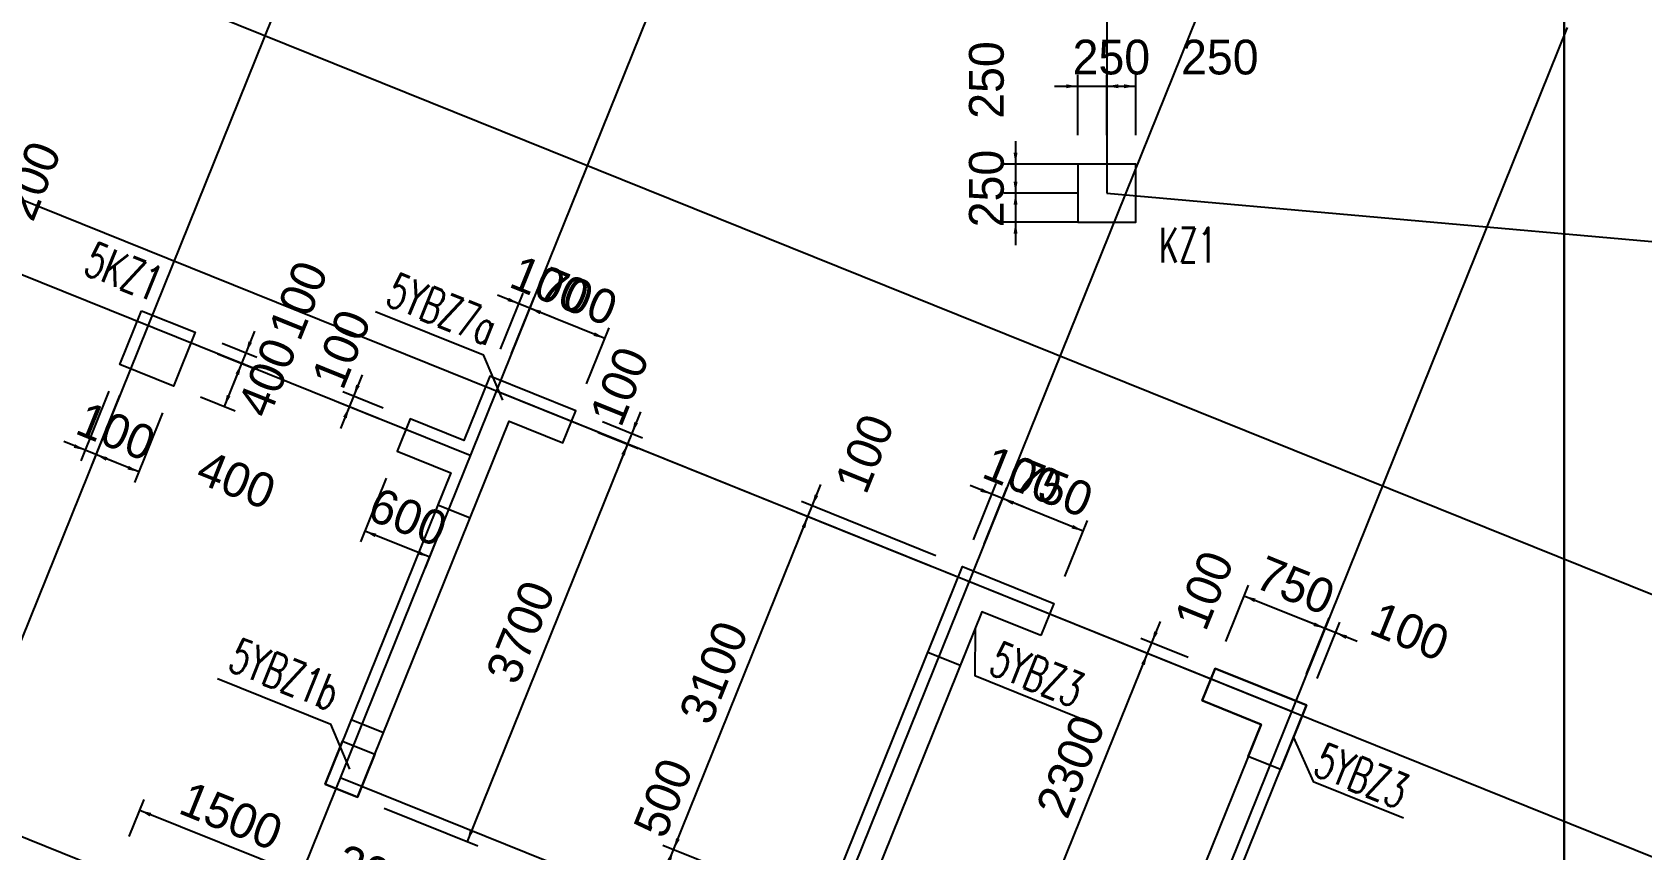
# Model space of a CAD drawing. Extents: x 387171 to 699106, y 11966 to 245688.
# Drawn here: x 553783 to 567677, y 78418 to 85479 of the extents above; entities that cross this region are included whole.
import ezdxf

# ---------------------------------------------------------------- set-up
doc = ezdxf.new("R2010")
doc.units = 0
doc.header["$LTSCALE"] = 100
doc.header["$MEASUREMENT"] = 0
doc.linetypes.add('DASHED', pattern=[19.05, 12.7, -6.35])
for name, color, linetype in [('b边缘构件', 235, 'Continuous'), ('COLU', 7, 'Continuous'), ('colu-主楼', 7, 'Continuous'), ('COLU_DASH', 9, 'DASHED'), ('DIM', 3, 'Continuous'), ('DOTE', 253, 'Continuous'), ('h后浇带(新)', 1, 'Continuous'), ('NUM', 7, 'Continuous'), ('wall-主楼', 2, 'Continuous'), ('Y阴影', 254, 'Continuous'), ('小尺寸', 4, 'Continuous'), ('边缘构件标注', 1, 'Continuous')]:
    doc.layers.add(name, color=color, linetype=linetype)
doc.styles.get("Standard").update_dxf_attribs({"font": 'standard'})
doc.styles.add('tk', font='tk')
doc.dimstyles.get("Standard").update_dxf_attribs({"dimtxt": 300, "dimasz": 100, "dimexe": 100, "dimexo": 250, "dimgap": 100, "dimtad": 0, "dimtoh": 1, "dimdec": 0, "dimdsep": 46, "dimcen": 0.09, "dimclrt": 7, "dimadec": 0, "dimazin": 0, "dimtfac": 1, "dimtdec": 4, "dimtofl": 0, "dimtmove": 0, "dimatfit": 3, "dimfxl": 1, "dimtolj": 1, "dimtzin": 0, "dimarcsym": 0})

# ---------------------------------------------------------------- blocks, each defined once
blk = doc.blocks.new('*D2796')
at = {"layer": '小尺寸', "color": 0, "linetype": 'ByBlock', "lineweight": -2}
for p, q in [((555703, 82896), (555516, 82432)), ((555384, 82701), (555684, 82580)), ((555422, 82794), (555721, 82673))]:
    blk.add_line(p, q, dxfattribs=at)
for points in [[(555628, 82710), (555650, 82809), (555681, 82797)], [(555591, 82618), (555569, 82519), (555538, 82531)]]:
    blk.add_solid(points, dxfattribs=at)
at = {"layer": '小尺寸', "color": 7, "linetype": 'Continuous', "lineweight": -2, "insert": (556081, 83164), "char_height": 300, "width": 476.67, "attachment_point": 5, "rotation": 68.0454, "style": 'tk'}
blk.add_mtext('100', dxfattribs=at)
blk = doc.blocks.new('*D3706')
at = {"layer": '小尺寸', "color": 0, "linetype": 'ByBlock', "lineweight": -2}
for p, q in [((555384, 82701), (555684, 82580)), ((555591, 82618), (555441, 82247)), ((555235, 82330), (555534, 82209))]:
    blk.add_line(p, q, dxfattribs=at)
for points in [[(555591, 82618), (555569, 82519), (555538, 82531)], [(555441, 82247), (555463, 82346), (555494, 82333)]]:
    blk.add_solid(points, dxfattribs=at)
at = {"layer": '小尺寸', "color": 7, "linetype": 'Continuous', "lineweight": -2, "insert": (555812, 82497), "char_height": 300, "width": 576.67, "attachment_point": 5, "rotation": 68.0454, "style": 'tk'}
blk.add_mtext('400', dxfattribs=at)
blk = doc.blocks.new('*D293')
at = {"layer": '小尺寸', "color": 0, "linetype": 'ByBlock', "lineweight": -2}
for p, q in [((554538, 82341), (554295, 81738)), ((554909, 82191), (554666, 81589)), ((554704, 81681), (554333, 81831))]:
    blk.add_line(p, q, dxfattribs=at)
for points in [[(554333, 81831), (554432, 81809), (554419, 81778)], [(554704, 81681), (554605, 81703), (554617, 81734)]]:
    blk.add_solid(points, dxfattribs=at)
at = {"layer": '小尺寸', "color": 7, "linetype": 'Continuous', "lineweight": -2, "insert": (555545, 81612), "char_height": 300, "width": 576.67, "attachment_point": 5, "rotation": 338.0454, "style": 'tk'}
blk.add_mtext('400', dxfattribs=at)
blk = doc.blocks.new('*D4640')
at = {"layer": '小尺寸', "color": 0, "linetype": 'ByBlock', "lineweight": -2}
for p, q in [((554446, 82378), (554203, 81776)), ((554538, 82341), (554295, 81738)), ((554518, 81756), (554055, 81943))]:
    blk.add_line(p, q, dxfattribs=at)
for points in [[(554240, 81868), (554141, 81890), (554153, 81921)], [(554333, 81831), (554432, 81809), (554419, 81778)]]:
    blk.add_solid(points, dxfattribs=at)
at = {"layer": '小尺寸', "color": 7, "linetype": 'Continuous', "lineweight": -2, "insert": (554506, 82030), "char_height": 300, "width": 476.67, "attachment_point": 5, "rotation": 338.0454, "style": 'tk'}
blk.add_mtext('100', dxfattribs=at)
blk = doc.blocks.new('*D676')
at = {"layer": '小尺寸', "color": 0, "linetype": 'ByBlock', "lineweight": -2}
for p, q in [((559132, 77956), (559319, 78419)), ((559829, 78214), (559226, 78457)), ((559642, 77750), (559039, 77993))]:
    blk.add_line(p, q, dxfattribs=at)
for points in [[(559319, 78419), (559297, 78320), (559266, 78333)], [(559132, 77956), (559154, 78055), (559185, 78042)]]:
    blk.add_solid(points, dxfattribs=at)
at = {"layer": '小尺寸', "color": 7, "linetype": 'Continuous', "lineweight": -2, "insert": (559230, 78868), "char_height": 300, "width": 566.67, "attachment_point": 5, "rotation": 68.0454, "style": 'tk'}
blk.add_mtext('500', dxfattribs=at)
blk = doc.blocks.new('*D332')
at = {"layer": '小尺寸', "color": 0, "linetype": 'ByBlock', "lineweight": -2}
for p, q in [((560403, 81109), (560590, 81573)), ((561582, 80957), (560422, 81425)), ((561544, 80865), (560385, 81332))]:
    blk.add_line(p, q, dxfattribs=at)
for points in [[(560515, 81387), (560537, 81486), (560568, 81474)], [(560478, 81295), (560456, 81196), (560425, 81208)]]:
    blk.add_solid(points, dxfattribs=at)
at = {"layer": '小尺寸', "color": 7, "linetype": 'Continuous', "lineweight": -2, "insert": (560968, 81841), "char_height": 300, "width": 476.67, "attachment_point": 5, "rotation": 68.0454, "style": 'tk'}
blk.add_mtext('100', dxfattribs=at)
blk = doc.blocks.new('*D3484')
at = {"layer": '小尺寸', "color": 0, "linetype": 'ByBlock', "lineweight": -2}
for p, q in [((563334, 79928), (563521, 80391)), ((563761, 80079), (563353, 80243)), ((563724, 79986), (563316, 80150))]:
    blk.add_line(p, q, dxfattribs=at)
for points in [[(563446, 80206), (563468, 80305), (563499, 80292)], [(563409, 80113), (563387, 80014), (563356, 80027)]]:
    blk.add_solid(points, dxfattribs=at)
at = {"layer": '小尺寸', "color": 7, "linetype": 'Continuous', "lineweight": -2, "insert": (563899, 80660), "char_height": 300, "width": 476.67, "attachment_point": 5, "rotation": 68.0454, "style": 'tk'}
blk.add_mtext('100', dxfattribs=at)
blk = doc.blocks.new('*D262')
at = {"layer": '小尺寸', "color": 0, "linetype": 'ByBlock', "lineweight": -2}
for p, q in [((562549, 77980), (563409, 80113)), ((563724, 79986), (563316, 80150)), ((563374, 77647), (562456, 78017))]:
    blk.add_line(p, q, dxfattribs=at)
for points in [[(563409, 80113), (563387, 80014), (563356, 80027)], [(562549, 77980), (562571, 78079), (562602, 78066)]]:
    blk.add_solid(points, dxfattribs=at)
at = {"layer": '小尺寸', "color": 7, "linetype": 'Continuous', "lineweight": -2, "insert": (562747, 79140), "char_height": 300, "width": 780, "attachment_point": 5, "rotation": 68.0454, "style": 'tk'}
blk.add_mtext('2300', dxfattribs=at)
blk = doc.blocks.new('*D4761')
at = {"layer": '小尺寸', "color": 0, "linetype": 'ByBlock', "lineweight": -2}
for p, q in [((565219, 80217), (564755, 80404)), ((564782, 79937), (564978, 80422)), ((564875, 79899), (565071, 80385))]:
    blk.add_line(p, q, dxfattribs=at)
for points in [[(564941, 80330), (564842, 80351), (564854, 80382)], [(565033, 80292), (565132, 80270), (565120, 80239)]]:
    blk.add_solid(points, dxfattribs=at)
at = {"layer": '小尺寸', "color": 7, "linetype": 'Continuous', "lineweight": -2, "insert": (565674, 80303), "char_height": 300, "width": 476.67, "attachment_point": 5, "rotation": 338.0454, "style": 'tk'}
blk.add_mtext('100', dxfattribs=at)
blk = doc.blocks.new('*D1068')
at = {"layer": '小尺寸', "color": 0, "linetype": 'ByBlock', "lineweight": -2}
for p, q in [((564087, 80217), (564282, 80703)), ((564941, 80330), (564245, 80610)), ((564782, 79937), (564978, 80422))]:
    blk.add_line(p, q, dxfattribs=at)
for points in [[(564245, 80610), (564344, 80588), (564332, 80557)], [(564941, 80330), (564842, 80351), (564854, 80382)]]:
    blk.add_solid(points, dxfattribs=at)
at = {"layer": '小尺寸', "color": 7, "linetype": 'Continuous', "lineweight": -2, "insert": (564686, 80702), "char_height": 300, "width": 566.67, "attachment_point": 5, "rotation": 338.0454, "style": 'tk'}
blk.add_mtext('750', dxfattribs=at)
blk = doc.blocks.new('*D815')
at = {"layer": '小尺寸', "color": 0, "linetype": 'ByBlock', "lineweight": -2}
for p, q in [((562000, 81058), (562196, 81544)), ((562854, 81171), (562158, 81451)), ((562696, 80778), (562891, 81263))]:
    blk.add_line(p, q, dxfattribs=at)
for points in [[(562158, 81451), (562257, 81429), (562245, 81398)], [(562854, 81171), (562755, 81193), (562767, 81224)]]:
    blk.add_solid(points, dxfattribs=at)
at = {"layer": '小尺寸', "color": 7, "linetype": 'Continuous', "lineweight": -2, "insert": (562600, 81543), "char_height": 300, "width": 566.67, "attachment_point": 5, "rotation": 338.0454, "style": 'tk'}
blk.add_mtext('750', dxfattribs=at)
blk = doc.blocks.new('*D1595')
at = {"layer": '小尺寸', "color": 0, "linetype": 'ByBlock', "lineweight": -2}
for p, q in [((562344, 81376), (561880, 81563)), ((561907, 81096), (562103, 81581)), ((562000, 81058), (562196, 81544))]:
    blk.add_line(p, q, dxfattribs=at)
for points in [[(562066, 81489), (561967, 81510), (561979, 81541)], [(562158, 81451), (562257, 81429), (562245, 81398)]]:
    blk.add_solid(points, dxfattribs=at)
at = {"layer": '小尺寸', "color": 7, "linetype": 'Continuous', "lineweight": -2, "insert": (562332, 81651), "char_height": 300, "width": 476.67, "attachment_point": 5, "rotation": 338.0454, "style": 'tk'}
blk.add_mtext('100', dxfattribs=at)
blk = doc.blocks.new('*D3365')
at = {"layer": '小尺寸', "color": 0, "linetype": 'ByBlock', "lineweight": -2}
for p, q in [((559319, 78419), (560478, 81295)), ((560988, 81089), (560385, 81332)), ((559829, 78214), (559226, 78457))]:
    blk.add_line(p, q, dxfattribs=at)
for points in [[(560478, 81295), (560456, 81196), (560425, 81208)], [(559319, 78419), (559341, 78518), (559372, 78506)]]:
    blk.add_solid(points, dxfattribs=at)
at = {"layer": '小尺寸', "color": 7, "linetype": 'Continuous', "lineweight": -2, "insert": (559666, 79950), "char_height": 300, "width": 775, "attachment_point": 5, "rotation": 68.0454, "style": 'tk'}
blk.add_mtext('3100', dxfattribs=at)
blk = doc.blocks.new('*D1237')
at = {"layer": '小尺寸', "color": 0, "linetype": 'ByBlock', "lineweight": -2}
for p, q in [((556839, 81629), (556617, 81078)), ((557393, 81399), (557174, 80854)), ((557211, 80947), (556654, 81171))]:
    blk.add_line(p, q, dxfattribs=at)
for points in [[(556654, 81171), (556753, 81149), (556741, 81118)], [(557211, 80947), (557112, 80969), (557124, 81000)]]:
    blk.add_solid(points, dxfattribs=at)
at = {"layer": '小尺寸', "color": 7, "linetype": 'Continuous', "lineweight": -2, "insert": (557026, 81291), "char_height": 300, "width": 556.67, "attachment_point": 5, "rotation": 338.0454, "style": 'tk'}
blk.add_mtext('600', dxfattribs=at)
blk = doc.blocks.new('*D2131')
at = {"layer": '小尺寸', "color": 0, "linetype": 'ByBlock', "lineweight": -2}
for p, q in [((557919, 82703), (558115, 83189)), ((558727, 82834), (558077, 83096)), ((558568, 82442), (558764, 82927))]:
    blk.add_line(p, q, dxfattribs=at)
for points in [[(558077, 83096), (558176, 83074), (558164, 83043)], [(558727, 82834), (558628, 82856), (558640, 82887)]]:
    blk.add_solid(points, dxfattribs=at)
at = {"layer": '小尺寸', "color": 7, "linetype": 'Continuous', "lineweight": -2, "insert": (558495, 83197), "char_height": 300, "width": 566.67, "attachment_point": 5, "rotation": 338.0454, "style": 'tk'}
blk.add_mtext('700', dxfattribs=at)
blk = doc.blocks.new('*D1758')
at = {"layer": '小尺寸', "color": 0, "linetype": 'ByBlock', "lineweight": -2}
for p, q in [((557826, 82741), (558022, 83226)), ((558263, 83021), (557799, 83208)), ((557919, 82703), (558115, 83189))]:
    blk.add_line(p, q, dxfattribs=at)
for points in [[(557985, 83134), (557886, 83156), (557898, 83186)], [(558077, 83096), (558176, 83074), (558164, 83043)]]:
    blk.add_solid(points, dxfattribs=at)
at = {"layer": '小尺寸', "color": 7, "linetype": 'Continuous', "lineweight": -2, "insert": (558251, 83296), "char_height": 300, "width": 476.67, "attachment_point": 5, "rotation": 338.0454, "style": 'tk'}
blk.add_mtext('100', dxfattribs=at)
blk = doc.blocks.new('*D2676')
at = {"layer": '小尺寸', "color": 0, "linetype": 'ByBlock', "lineweight": -2}
for p, q in [((556632, 82521), (556445, 82058)), ((556775, 82140), (556427, 82280)), ((556813, 82233), (556464, 82373))]:
    blk.add_line(p, q, dxfattribs=at)
for points in [[(556557, 82336), (556579, 82435), (556610, 82422)], [(556520, 82243), (556498, 82144), (556467, 82157)]]:
    blk.add_solid(points, dxfattribs=at)
at = {"layer": '小尺寸', "color": 7, "linetype": 'Continuous', "lineweight": -2, "insert": (556452, 82743), "char_height": 300, "width": 476.67, "attachment_point": 5, "rotation": 68.0454, "style": 'tk'}
blk.add_mtext('100', dxfattribs=at)
blk = doc.blocks.new('*D2550')
at = {"layer": '小尺寸', "color": 0, "linetype": 'ByBlock', "lineweight": -2}
for p, q in [((558707, 82116), (559052, 81977)), ((559034, 82200), (558847, 81736)), ((558669, 82024), (559014, 81885))]:
    blk.add_line(p, q, dxfattribs=at)
for points in [[(558959, 82015), (558981, 82114), (559012, 82101)], [(558921, 81922), (558899, 81823), (558869, 81835)]]:
    blk.add_solid(points, dxfattribs=at)
at = {"layer": '小尺寸', "color": 7, "linetype": 'Continuous', "lineweight": -2, "insert": (558853, 82422), "char_height": 300, "width": 476.67, "attachment_point": 5, "rotation": 68.0454, "style": 'tk'}
blk.add_mtext('100', dxfattribs=at)
blk = doc.blocks.new('*D3502')
at = {"layer": '小尺寸', "color": 0, "linetype": 'ByBlock', "lineweight": -2}
for p, q in [((553401, 83932), (553176, 83375)), ((553048, 83859), (553419, 83709)), ((552973, 83673), (553344, 83523))]:
    blk.add_line(p, q, dxfattribs=at)
for points in [[(553326, 83747), (553348, 83845), (553379, 83833)], [(553251, 83561), (553229, 83462), (553198, 83474)]]:
    blk.add_solid(points, dxfattribs=at)
at = {"layer": '小尺寸', "color": 7, "linetype": 'Continuous', "lineweight": -2, "insert": (553777, 84196), "char_height": 300, "width": 566.67, "attachment_point": 5, "rotation": 68.0454, "style": 'tk'}
blk.add_mtext('200', dxfattribs=at)
blk = doc.blocks.new('*D680')
at = {"layer": '小尺寸', "color": 0, "linetype": 'ByBlock', "lineweight": -2}
for p, q in [((556474, 78048), (555917, 78273)), ((556012, 77973), (556140, 78291)), ((556198, 77898), (556326, 78216))]:
    blk.add_line(p, q, dxfattribs=at)
for points in [[(556103, 78198), (556004, 78220), (556016, 78251)], [(556288, 78123), (556387, 78101), (556375, 78070)]]:
    blk.add_solid(points, dxfattribs=at)
at = {"layer": '小尺寸', "color": 7, "linetype": 'Continuous', "lineweight": -2, "insert": (556737, 78212), "char_height": 300, "width": 566.67, "attachment_point": 5, "rotation": 338.0454, "style": 'tk'}
blk.add_mtext('200', dxfattribs=at)
blk = doc.blocks.new('*D1775')
at = {"layer": '小尺寸', "color": 0, "linetype": 'ByBlock', "lineweight": -2}
for p, q in [((554621, 78534), (554749, 78852)), ((556103, 78198), (554712, 78759)), ((556012, 77973), (556140, 78291))]:
    blk.add_line(p, q, dxfattribs=at)
for points in [[(554712, 78759), (554811, 78737), (554798, 78706)], [(556103, 78198), (556004, 78220), (556016, 78251)]]:
    blk.add_solid(points, dxfattribs=at)
at = {"layer": '小尺寸', "color": 7, "linetype": 'Continuous', "lineweight": -2, "insert": (555501, 78710), "char_height": 300, "width": 690, "attachment_point": 5, "rotation": 338.0454, "style": 'tk'}
blk.add_mtext('1500', dxfattribs=at)
blk = doc.blocks.new('*D389')
at = {"layer": '小尺寸', "color": 0, "linetype": 'ByBlock', "lineweight": -2}
for p, q in [((558669, 82023), (559014, 81884)), ((558921, 81922), (557538, 78490)), ((556822, 78779), (557631, 78453))]:
    blk.add_line(p, q, dxfattribs=at)
for points in [[(558921, 81922), (558899, 81823), (558868, 81835)], [(557538, 78490), (557560, 78589), (557591, 78577)]]:
    blk.add_solid(points, dxfattribs=at)
at = {"layer": '小尺寸', "color": 7, "linetype": 'Continuous', "lineweight": -2, "insert": (557998, 80299), "char_height": 300, "width": 780, "attachment_point": 5, "rotation": 68.0454, "style": 'tk'}
blk.add_mtext('3700', dxfattribs=at)
blk = doc.blocks.new('*D37')
at = {"layer": 'DIM', "color": 0, "linetype": 'ByBlock', "lineweight": -2}
for p, q in [((562808, 84589), (562808, 85112)), ((563058, 84589), (563058, 85112)), ((562608, 85012), (563258, 85012))]:
    blk.add_line(p, q, dxfattribs=at)
for points in [[(562808, 85012), (562708, 84995), (562708, 85029)], [(563058, 85012), (563158, 85029), (563158, 84995)]]:
    blk.add_solid(points, dxfattribs=at)
at = {"layer": 'DIM', "color": 7, "linetype": 'Continuous', "lineweight": -2, "insert": (563098, 85262), "char_height": 300, "width": 566.67, "attachment_point": 5, "style": 'tk'}
blk.add_mtext('250', dxfattribs=at)
blk = doc.blocks.new('*D3632')
at = {"layer": 'DIM', "color": 0, "linetype": 'ByBlock', "lineweight": -2}
for p, q in [((563058, 84589), (563058, 85112)), ((563308, 84589), (563308, 85112)), ((563058, 85012), (563308, 85012))]:
    blk.add_line(p, q, dxfattribs=at)
for points in [[(563058, 85012), (563158, 85029), (563158, 84995)], [(563308, 85012), (563208, 84995), (563208, 85029)]]:
    blk.add_solid(points, dxfattribs=at)
at = {"layer": 'DIM', "color": 7, "linetype": 'Continuous', "lineweight": -2, "insert": (564034, 85262), "char_height": 300, "width": 566.67, "attachment_point": 5, "style": 'tk'}
blk.add_mtext('250', dxfattribs=at)
blk = doc.blocks.new('*D4536')
at = {"layer": 'DIM', "color": 0, "linetype": 'ByBlock', "lineweight": -2}
for p, q in [((562271, 84539), (562271, 83889)), ((562808, 84339), (562171, 84339)), ((562808, 84089), (562171, 84089))]:
    blk.add_line(p, q, dxfattribs=at)
for points in [[(562271, 84339), (562254, 84439), (562288, 84439)], [(562271, 84089), (562288, 83989), (562254, 83989)]]:
    blk.add_solid(points, dxfattribs=at)
at = {"layer": 'DIM', "color": 7, "linetype": 'Continuous', "lineweight": -2, "insert": (562021, 85066), "char_height": 300, "width": 566.67, "attachment_point": 5, "rotation": 90, "style": 'tk'}
blk.add_mtext('250', dxfattribs=at)
blk = doc.blocks.new('*D4531')
at = {"layer": 'DIM', "color": 0, "linetype": 'ByBlock', "lineweight": -2}
for p, q in [((562271, 84289), (562271, 83639)), ((562808, 84089), (562171, 84089)), ((562808, 83839), (562171, 83839))]:
    blk.add_line(p, q, dxfattribs=at)
for points in [[(562271, 84089), (562254, 84189), (562288, 84189)], [(562271, 83839), (562288, 83739), (562254, 83739)]]:
    blk.add_solid(points, dxfattribs=at)
at = {"layer": 'DIM', "color": 7, "linetype": 'Continuous', "lineweight": -2, "insert": (562021, 84129), "char_height": 300, "width": 566.67, "attachment_point": 5, "rotation": 90, "style": 'tk'}
blk.add_mtext('250', dxfattribs=at)
blk = doc.blocks.new('1')
at = {"layer": 'h后浇带(新)', "color": 6, "lineweight": 30}
blk.add_line((617314, 550350), (631479, 534314), dxfattribs=at)
blk = doc.blocks.new('后浇带现场')
at = {"color": 1, "lineweight": 30, "rotation": 318.5460777723208}
blk.add_blockref('1', (-77006, 620463), dxfattribs=at)

msp = doc.modelspace()

# ---------------------------------------------------------------- hatches: boundary and pattern name
at = {"layer": 'Y阴影'}
h = msp.add_hatch(dxfattribs=at)
h.set_pattern_fill('ANSI31', color=256, scale=25, angle=-21.95462, style=0)
h.set_pattern_definition([])
h.paths.add_polyline_path([(557899, 82118.7), (558362.7, 81931.8), (558474.9, 82210), (557732.9, 82509.1), (557508.6, 81952.7), (557044.8, 82139.6), (556932.7, 81861.4), (557396.4, 81674.4), (557284.3, 81396.2), (557562.5, 81284)], flags=0)
h = msp.add_hatch(dxfattribs=at)
h.set_pattern_fill('ANSI31', color=256, scale=25, angle=-21.95462, style=0)
h.set_pattern_definition([])
h.paths.add_polyline_path([(562490, 80268.1), (561979.7, 80473.3), (561793, 80010), (561514.7, 80122.1), (561813.8, 80864.1), (562602.1, 80546)], flags=0)
h = msp.add_hatch(dxfattribs=at)
h.set_pattern_fill('ANSI31', color=256, scale=25, angle=-21.95462, style=0)
h.set_pattern_definition([])
h.paths.add_polyline_path([(564781.6, 79667.4), (564557.3, 79111), (564279.1, 79223.1), (564391.2, 79501.4), (563881.1, 79707), (563993.3, 79985.2)], flags=0)
h = msp.add_hatch(dxfattribs=at)
h.set_pattern_fill('ANSI31', color=256, scale=25, angle=-21.95462, style=0)
h.set_pattern_definition([])
h.paths.add_polyline_path([(556739.9, 79243.3), (556590.3, 78872.3), (556312.1, 78984.5), (556461.6, 79355.4)], flags=0)

# ---------------------------------------------------------------- linework, layer by layer
at = {"layer": 'b边缘构件'}
for points in [[(557899, 82118.7), (558362.7, 81931.8), (558474.9, 82210), (557732.9, 82509.1), (557508.6, 81952.7), (557044.8, 82139.6), (556932.7, 81861.4), (557396.4, 81674.4), (557284.3, 81396.2), (557562.5, 81284)], [(562490, 80268.1), (561979.7, 80473.3), (561793, 80010), (561514.7, 80122.1), (561813.8, 80864.1), (562602.1, 80546)]]:
    msp.add_lwpolyline(points, close=True, dxfattribs=at)
for points in [[(564781.6, 79667.4), (564557.3, 79111), (564279.1, 79223.1), (564391.2, 79501.4), (563881.1, 79707), (563993.3, 79985.2), (564781.6, 79667.4)], [(556739.9, 79243.3), (556590.3, 78872.3), (556312.1, 78984.5), (556461.6, 79355.4), (556739.9, 79243.3)]]:
    msp.add_lwpolyline(points, dxfattribs=at)
for centre in [(558085.9, 82040.7), (557825.6, 81930)]:
    msp.add_arc(centre, 2.5, 68.04538, 158.04538, dxfattribs=at)
at = {"layer": 'COLU'}
msp.add_lwpolyline([(562808.1, 83839.2), (563308.1, 83839.2), (563308.1, 84339.2), (562808.1, 84339.2)], close=True, dxfattribs=at)
at = {"layer": 'colu-主楼'}
msp.add_lwpolyline([(554726, 83074), (555189.8, 82887.1), (555002.8, 82423.3), (554539.1, 82610.3)], close=True, dxfattribs=at)
at = {"layer": 'COLU_DASH'}
msp.add_line((556814.7, 79428.8), (556536.4, 79540.9), dxfattribs=at)
at = {"layer": 'DOTE'}
for p, q in [((563058.1, 210429.3), (563058.1, 84089.2)), ((571646, 79056.8), (530053.9, 95822.8)), ((557563.8, 81822.3), (529044.5, 93318.6)), ((570831.9, 77120.7), (537661.8, 90491.8)), ((557387.3, 89408.5), (553099, 78770.2)), ((555881.4, 77648.6), (527362, 89144.9)), ((560169.8, 88286.9), (550186.9, 63522.1)), ((564250.7, 86641.8), (560523.1, 77394.8)), ((567033.1, 85520.2), (563305.6, 76273.2)), ((563058.1, 84089.2), (590806, 81628.2)), ((564651.5, 79612.1), (557788.2, 82378.7)), ((569514.9, 73770.2), (556442.2, 79039.8))]:
    msp.add_line(p, q, dxfattribs=at)
at = {"layer": 'wall-主楼'}
for points in [[(557396.3, 81674.1), (556312.1, 78984.5), (556590.3, 78872.3), (557898.9, 82118.5), (558362.6, 81931.5), (558474.8, 82209.8), (557732.8, 82508.9), (557508.5, 81952.4), (557044.7, 82139.3), (556932.6, 81861.1)], [(562489.9, 80267.8), (561979.8, 80473.4), (560708.6, 77320), (559873.9, 77656.5), (560060.8, 78120.2), (560617.3, 77895.9), (561813.7, 80863.8), (562602.1, 80546)], [(563993.3, 79985.2), (563881.1, 79707), (564391.2, 79501.4), (563606.1, 77553.7), (563977.1, 77404.1), (564089.3, 77682.4), (563996.5, 77719.7), (564781.6, 79667.4)]]:
    msp.add_lwpolyline(points, close=True, dxfattribs=at)
at = {"layer": '边缘构件标注', "color": 200}
for p, q in [((556747.2, 83067.9), (557679.8, 82692)), ((557845.9, 82301.6), (557679.8, 82692)), ((561923.7, 80334.3), (561919, 79919.8)), ((555381.5, 79898.7), (556359.9, 79504.3)), ((562900.1, 79524.3), (561919, 79919.8)), ((556526, 79113.9), (556359.9, 79504.3))]:
    msp.add_line(p, q, dxfattribs=at)
msp.add_lwpolyline([(564669.5, 79389.2), (564839.9, 79009.5), (565619, 78695.4)], dxfattribs=at)

# ---------------------------------------------------------------- block references
at = {"color": 3, "lineweight": 30}
msp.add_blockref('后浇带现场', (-182998.7, -527042.1), dxfattribs=at)

# ---------------------------------------------------------------- texts
at = {"layer": 'NUM', "color": 200, "width": 0.7}
msp.add_text('KZ1', height=300, dxfattribs=at).set_placement((563508.2, 83490))
at = {"layer": '边缘构件标注', "color": 200, "width": 0.7}
for s, p in [('5KZ1', (554210.3, 83395.6)), ('5YBZ7a', (556816.7, 83129.4)), ('5YBZ1b', (555458, 79975.6)), ('5YBZ3', (562024.1, 79946)), ('5YBZ3', (564825.2, 79070.4))]:
    msp.add_text(s, height=300, rotation=338.04538, dxfattribs=at).set_placement(p)

# ---------------------------------------------------------------- dimensions: what is measured, and where the dimension line sits
at = {"layer": 'DIM', "color": 200}
for p1, p2, distance, picture, middle in [((562808.1, 84339.2), (563058.1, 84339.2), 672.9, '*D37', (562590, 85262.1)), ((563058.1, 84339.2), (563058.1, 84089.2), -787.2, '*D4536', (562020.9, 84557.3))]:
    dim = msp.add_aligned_dim(p1=p1, p2=p2, distance=distance, dimstyle='Standard', dxfattribs=at)
    dim.commit()
    dim.dimension.update_dxf_attribs({"geometry": picture, "text_midpoint": middle})
for base, p1, p2, angle, picture, middle in [((563308.1, 85012.1), (563058.1, 84339.2), (563308.1, 84339.2), 180, '*D3632', (563526.1, 85262.1)), ((562270.9, 83839.2), (563058.1, 84089.2), (563058.1, 83839.2), 90, '*D4531', (562020.9, 83621.1))]:
    dim = msp.add_linear_dim(base=base, p1=p1, p2=p2, angle=angle, dimstyle='Standard', dxfattribs=at)
    dim.commit()
    dim.dimension.update_dxf_attribs({"geometry": picture, "text_midpoint": middle})
at = {"layer": '小尺寸'}
for base, p1, p2, angle, picture, middle in [((553251.1, 83560.8), (552815.8, 83952.2), (552740.9, 83766.4), 68.04538, '*D3502', (553595.8, 83747.3)), ((557984.6, 83133.6), (557825.5, 82471.5), (557732.8, 82508.9), 158.04538, '*D1758', (557890.8, 83440.9)), ((558077.4, 83096.2), (558474.8, 82209.8), (557825.5, 82471.5), 158.04538, '*D2131', (558495.5, 83197.2)), ((556519.8, 82243.1), (557044.7, 82139.3), (557007.3, 82046.6), 68.04538, '*D2676', (556306.6, 82383)), ((558921.4, 81921.9), (558474.8, 82209.8), (558437.4, 82117), 68.04538, '*D2550', (558708.2, 82061.8)), ((557538, 78490.3), (558437.3, 82116.8), (556590.3, 78872.3), 68.04538, '*D389', (557997.8, 80299.4)), ((556654.5, 81171.1), (557486.6, 81630.6), (556932.6, 81861.1), 158.04538, '*D1237', (557026.2, 81290.8)), ((562065.5, 81488.5), (561906.5, 80826.5), (561813.7, 80863.8), 158.04538, '*D1595', (561971.7, 81795.9)), ((562158.3, 81451.2), (562602.1, 80546), (561906.5, 80826.5), 158.04538, '*D815', (562599.6, 81542.8)), ((564245.1, 80609.9), (564688.9, 79704.8), (563993.3, 79985.2), 158.04538, '*D1068', (564686.4, 80701.6)), ((564940.7, 80329.5), (564781.6, 79667.4), (564688.9, 79704.8), 158.04538, '*D4761', (565314.2, 80448.5)), ((563408.8, 80113), (563606.1, 77553.7), (563955.9, 79892.5), 68.04538, '*D262', (562747, 79139.9)), ((554711.7, 78758.8), (555918.8, 77741.3), (554527.6, 78302.2), 158.04538, '*D1775', (555500.8, 78710.3)), ((556102.9, 78198), (556104.3, 77666.6), (555918.8, 77741.3), 158.04538, '*D680', (556289.1, 78392.5))]:
    dim = msp.add_linear_dim(base=base, p1=p1, p2=p2, angle=angle, dimstyle='Standard', dxfattribs=at)
    dim.commit()
    dim.dimension.update_dxf_attribs({"geometry": picture, "text_midpoint": middle})
for p1, p2, distance, picture, middle in [((555189.8, 82887.1), (555152.4, 82794.3), 472.7, '*D2796', (555935.6, 82804.2)), ((555152.4, 82794.3), (555002.8, 82423.3), 472.7, '*D3706', (555591.6, 81950.9)), ((554631.9, 82572.9), (554539.1, 82610.3), 800, '*D4640', (554146.2, 82175.7)), ((555002.8, 82423.3), (554631.9, 82572.9), 800, '*D293', (554999.5, 81831.7)), ((561776.3, 80771.1), (561813.7, 80863.8), 1400, '*D332', (560822.6, 81481.1)), ((560060.8, 78120.2), (561219.8, 80995.4), 800, '*D3365', (559666.5, 79950.4)), ((563955.9, 79892.5), (563993.3, 79985.2), 589.9, '*D3484', (563753.5, 80299.6)), ((559873.9, 77656.5), (560060.8, 78120.2), 800, '*D676', (558993.5, 78280.9))]:
    dim = msp.add_aligned_dim(p1=p1, p2=p2, distance=distance, dimstyle='Standard', dxfattribs=at)
    dim.commit()
    dim.dimension.update_dxf_attribs({"geometry": picture, "text_midpoint": middle})

doc.saveas('drawing.dxf')
